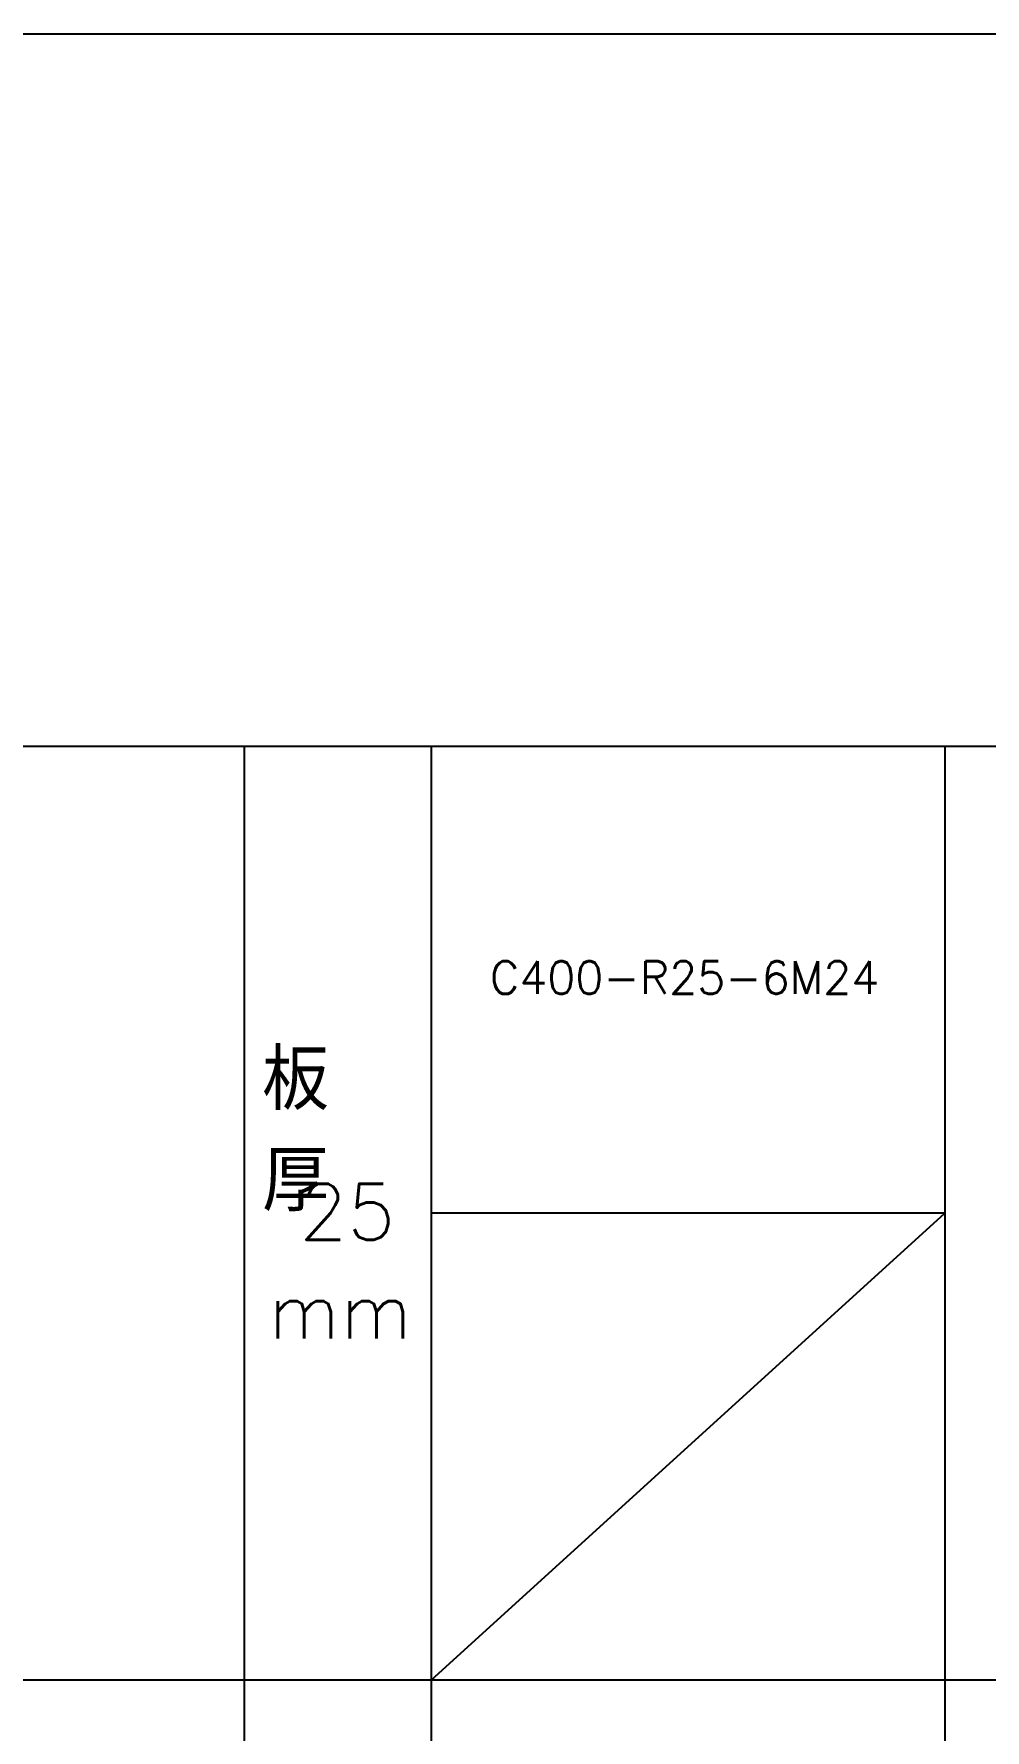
# Model space of a CAD drawing. Header units: millimetres. Extents: x 1755271 to 1764314, y -179109 to -173084.
# Drawn here: x 1760332 to 1761351, y -174976 to -173159 of the extents above; entities that cross this region are included whole.
import ezdxf

# ---------------------------------------------------------------- set-up
doc = ezdxf.new("R2010")
doc.units = ezdxf.units.MM
doc.header["$LTSCALE"] = 3
doc.layers.add('01', color=7, linetype='Continuous')
doc.styles.add('KANJI', font='txt.shx', dxfattribs={"bigfont": 'extfont2.shx'})
doc.styles.add('KANJI-tate', font='txt.shx', dxfattribs={"bigfont": 'extfont2.shx'})

msp = doc.modelspace()

# ---------------------------------------------------------------- linework, layer by layer
at = {"layer": '01', "color": 7}
for p, q in [((1760557.648, -173922.181), (1758407.648, -173922.181)), ((1762707.648, -173922.181), (1760557.648, -173922.181)), ((1760757.648, -173922.181), (1760757.648, -176922.181)), ((1761307.648, -173922.181), (1761307.648, -176922.181)), ((1760757.648, -174922.181), (1761307.648, -174422.181)), ((1760557.648, -174922.181), (1758607.648, -174922.181)), ((1762707.648, -174922.181), (1760557.648, -174922.181))]:
    msp.add_line(p, q, dxfattribs=at)
at = {"layer": '01', "color": 7, "ltscale": 2}
msp.add_lwpolyline([(1755270.507, -173159.27), (1764314.271, -173159.27), (1764314.271, -179109.225), (1755270.507, -179109.225)], close=True, dxfattribs=at)
at = {"layer": '01', "color": 7}
for points in [[(1760557.648, -175922.181), (1760557.648, -173922.181)], [(1760557.648, -175922.181), (1760557.648, -173922.181)], [(1761307.648, -174422.181), (1760757.648, -174422.181)]]:
    msp.add_lwpolyline(points, dxfattribs=at)

# ---------------------------------------------------------------- texts
at = {"layer": '01', "color": 7, "attachment_point": 1}
for s, insert, char_height, width, style in [('C400-R25-6M24', (1760820.444, -174152.231), 35, 905.5961, 'KANJI'), ('板厚', (1760576.491, -174246.527), 65, 122.75576, 'KANJI-tate'), ('25', (1760616.235, -174390.57), 60, 905.5961, 'KANJI'), ('mm', (1760583.077, -174496.233), 60, 905.5961, 'KANJI')]:
    msp.add_mtext(s, dxfattribs=dict(at, insert=insert, char_height=char_height, width=width, style=style))

doc.saveas('drawing.dxf')
